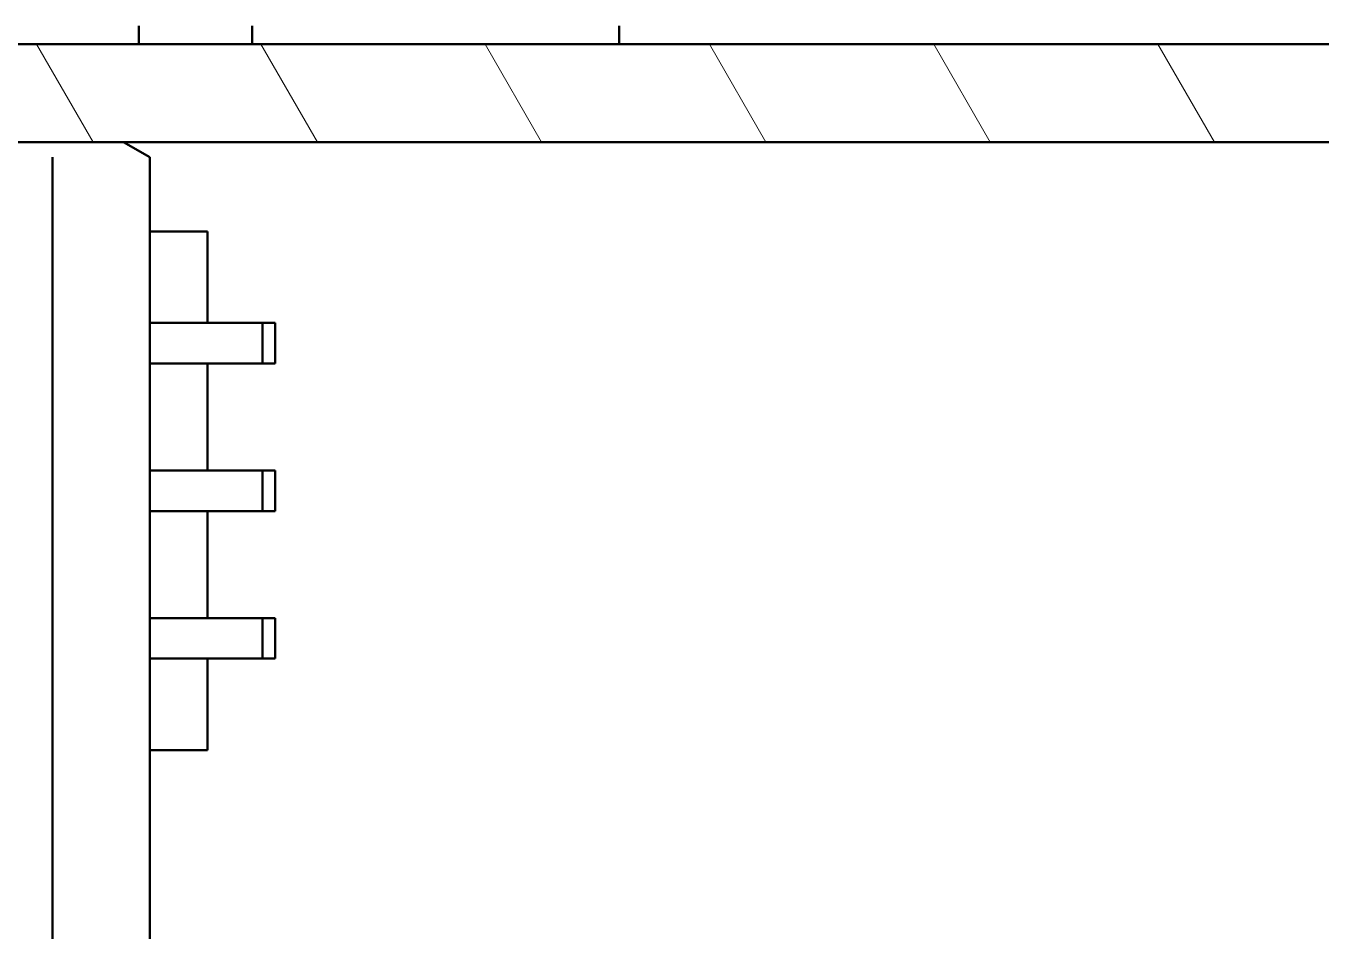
# Model space of a CAD drawing. Header units: millimetres. Extents: x 0 to 586, y -128 to 462.
# Drawn here: x 85.77 to 106.94, y 326.84 to 341.64 of the extents above; entities that cross this region are included whole.
import ezdxf

# ---------------------------------------------------------------- set-up
doc = ezdxf.new("R2010")
doc.units = ezdxf.units.MM
doc.linetypes.add('Сплошная', pattern=[0])
doc.layers.add('Viewport5ForCustomObjects_0', color=7, linetype='Continuous')
doc.layers.add('Видимый контур (ГОСТ)', color=7, linetype='Сплошная', lineweight=50)
doc.layers.add('Штриховка (ГОСТ)', color=7, linetype='Сплошная', lineweight=18)

# ---------------------------------------------------------------- blocks, each defined once
blk = doc.blocks.new('CustomObjectsInViewport5_0')
at = {"layer": 'Видимый контур (ГОСТ)', "ltscale": 1.31579}
for p, q in [((-10095.355, -10032.593), (-10095.355, -10032.893)), ((-10093.5, -10032.593), (-10093.5, -10032.893)), ((-10087.5, -10032.593), (-10087.5, -10032.893)), ((-10014.5, -10032.893), (-10111.5, -10032.893)), ((-10111.5, -10034.493), (-10014.5, -10034.493)), ((-10095.605, -10034.493), (-10095.175, -10034.741)), ((-10096.765, -10052.493), (-10096.765, -10034.741)), ((-10095.175, -10051.82), (-10095.175, -10034.741)), ((-10094.232, -10035.952), (-10095.175, -10035.952)), ((-10094.232, -10037.45), (-10094.232, -10035.952)), ((-10093.333, -10037.45), (-10095.175, -10037.45)), ((-10093.333, -10038.111), (-10093.333, -10037.45)), ((-10093.333, -10037.45), (-10093.123, -10037.45)), ((-10093.123, -10037.45), (-10093.123, -10038.111)), ((-10093.333, -10038.111), (-10095.175, -10038.111)), ((-10094.232, -10039.863), (-10094.232, -10038.111)), ((-10093.123, -10038.111), (-10093.333, -10038.111)), ((-10093.333, -10039.863), (-10095.175, -10039.863)), ((-10093.333, -10040.524), (-10093.333, -10039.863)), ((-10093.333, -10039.863), (-10093.123, -10039.863)), ((-10093.123, -10039.863), (-10093.123, -10040.524)), ((-10093.333, -10040.524), (-10095.175, -10040.524)), ((-10094.232, -10042.276), (-10094.232, -10040.524)), ((-10093.123, -10040.524), (-10093.333, -10040.524)), ((-10093.333, -10042.276), (-10095.175, -10042.276)), ((-10093.333, -10042.937), (-10093.333, -10042.276)), ((-10093.333, -10042.276), (-10093.123, -10042.276)), ((-10093.123, -10042.276), (-10093.123, -10042.937)), ((-10093.333, -10042.937), (-10095.175, -10042.937)), ((-10094.232, -10044.435), (-10094.232, -10042.937)), ((-10093.123, -10042.937), (-10093.333, -10042.937)), ((-10095.175, -10044.435), (-10094.232, -10044.435))]:
    blk.add_line(p, q, dxfattribs=at)
at = {"layer": 'Штриховка (ГОСТ)', "linetype": 'Сплошная', "ltscale": 0.473684}
for p, q in [((-10096.1, -10034.493), (-10097.024, -10032.893)), ((-10092.434, -10034.493), (-10093.357, -10032.893)), ((-10088.768, -10034.493), (-10089.691, -10032.893)), ((-10085.101, -10034.493), (-10086.025, -10032.893)), ((-10081.435, -10034.493), (-10082.359, -10032.893)), ((-10077.769, -10034.493), (-10078.693, -10032.893))]:
    blk.add_line(p, q, dxfattribs=at)

msp = doc.modelspace()

# ---------------------------------------------------------------- block references
at = {"layer": 'Viewport5ForCustomObjects_0'}
msp.add_blockref('CustomObjectsInViewport5_0', (10182.966, 10374.229), dxfattribs=at)

doc.saveas('drawing.dxf')
